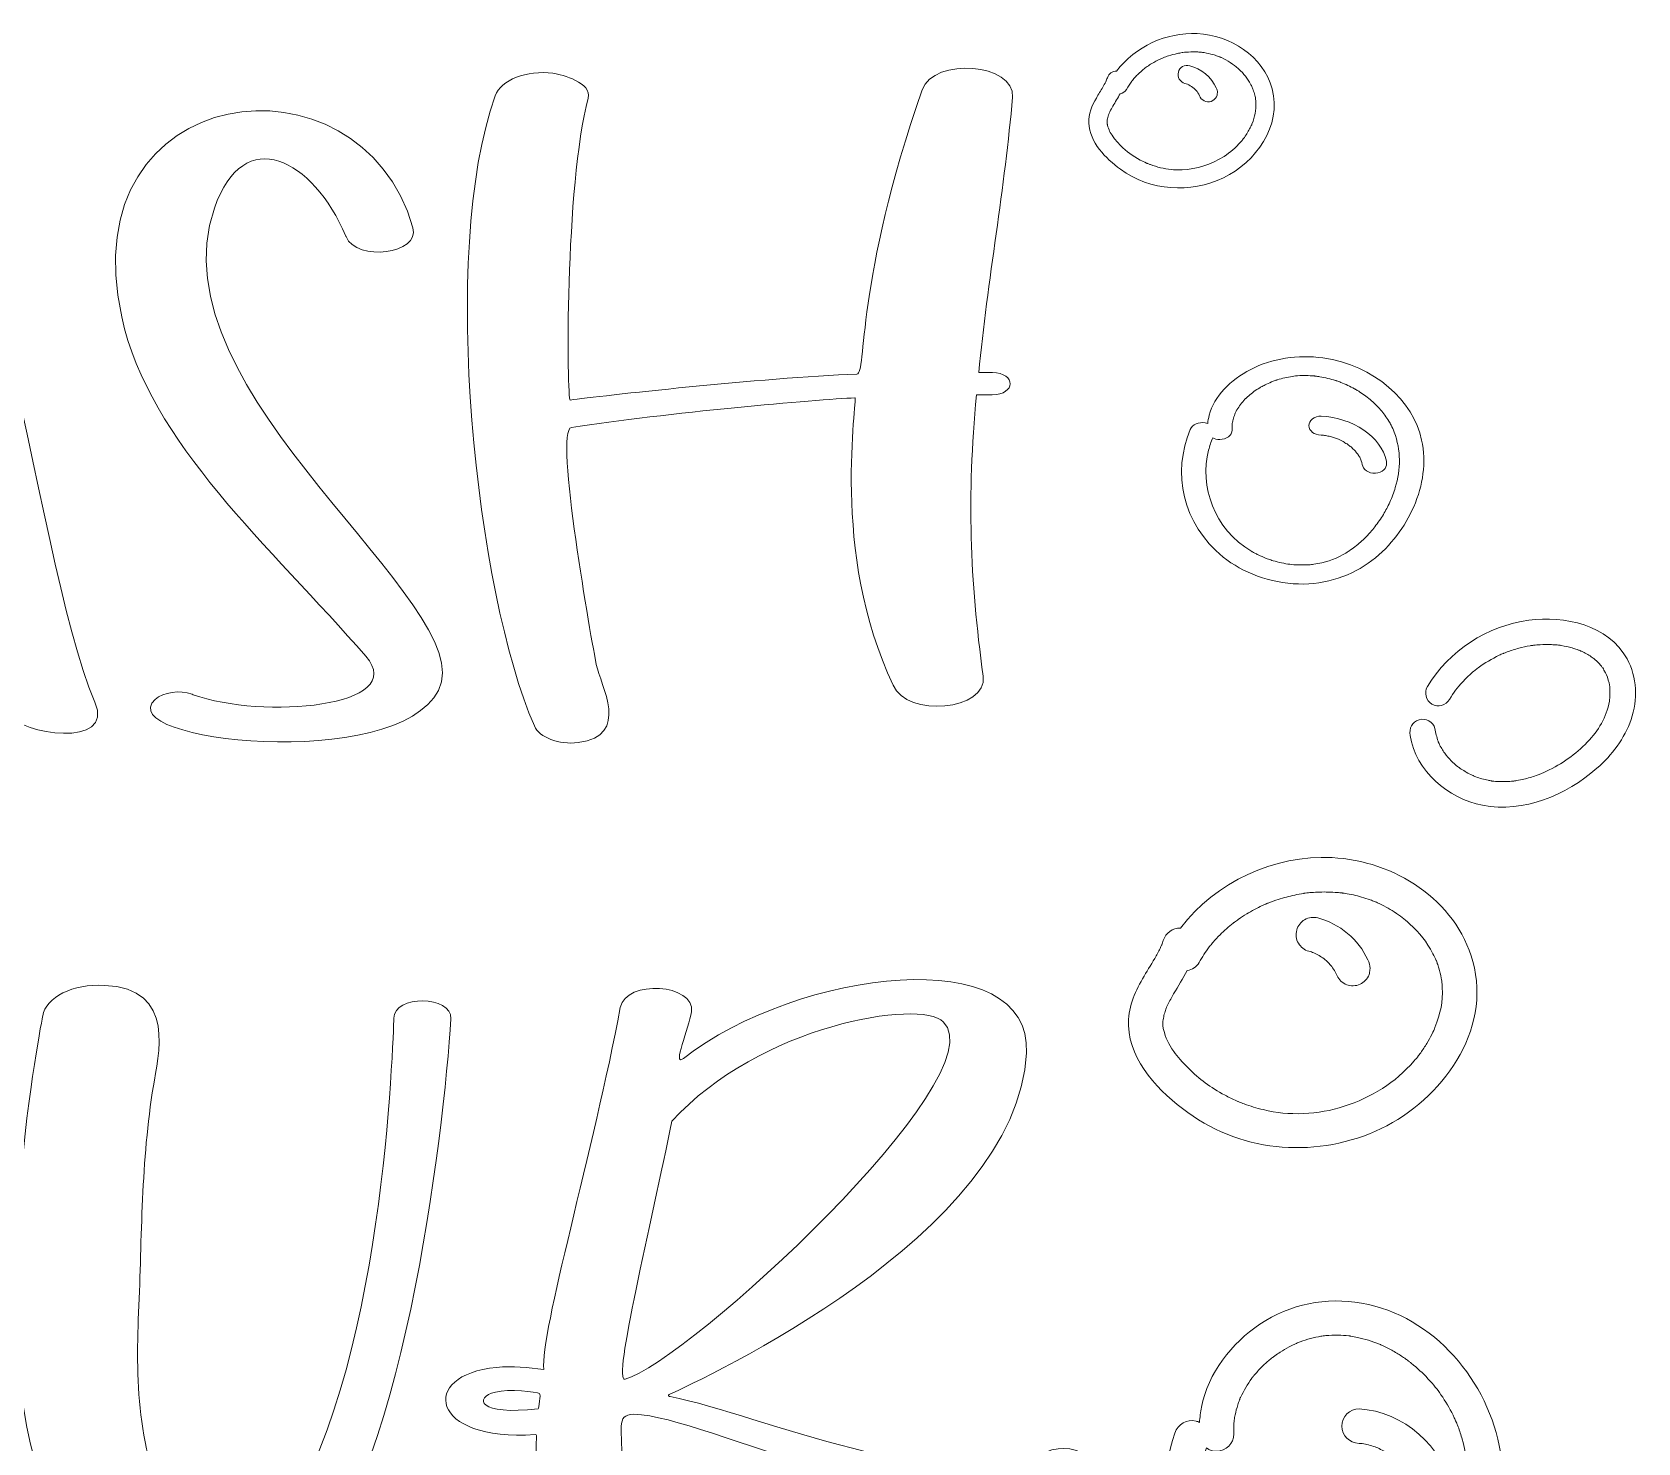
# Model space of a CAD drawing. Header units: inches. Extents: x 0.1 to 11.8, y -10.6 to -1.4.
# Drawn here: x 6.5 to 11.76, y -6.02 to -1.4 of the extents above; entities that cross this region are included whole.
import ezdxf

# ---------------------------------------------------------------- set-up
doc = ezdxf.new("R2010")
doc.units = ezdxf.units.IN
doc.header["$MEASUREMENT"] = 0
doc.layers.add('Layer 1', color=7, linetype='Continuous')

# ---------------------------------------------------------------- blocks, each defined once
blk = doc.blocks.new('block 2')
at = {"layer": 'Layer 1', "lineweight": 0}
for points, knots in [([(4.9849, -1.4658), (4.9849, -1.4658), (4.397, -3.3702), (4.3805, -3.3819), (4.3554, -3.3995), (4.1175, -2.0941), (4.0403, -1.8815), (4.0233, -1.8347), (3.739, -1.8705), (3.7521, -1.9243), (3.7405, -1.9365), (3.3248, -3.2814), (3.3174, -3.2817), (3.2815, -3.283), (3.1258, -1.7203), (3.0618, -1.4602), (3.0468, -1.399), (2.7623, -1.4174), (2.77, -1.4756), (2.8185, -1.8419), (3.0773, -3.4863), (3.125, -3.6701), (3.1444, -3.7447), (3.3692, -3.7265), (3.3606, -3.6496), (3.3606, -3.6496), (3.3581, -3.6278), (3.3535, -3.5882), (3.359, -3.5758), (3.788, -2.1813), (3.8071, -2.1614), (3.8147, -2.1536), (4.1514, -3.5499), (4.1967, -3.669), (4.2093, -3.702), (4.2847, -3.7054), (4.3465, -3.6912), (4.4692, -3.7098), (4.3712, -3.7603), (5.1145, -1.481), (5.131, -1.4288), (5.0013, -1.414), (4.9849, -1.4658)], [0, 0, 0, 0, 1, 1, 1, 2, 2, 2, 3, 3, 3, 4, 4, 4, 5, 5, 5, 6, 6, 6, 7, 7, 7, 8, 8, 8, 9, 9, 9, 10, 10, 10, 11, 11, 11, 12, 12, 12, 13, 13, 13, 14, 14, 14, 14]), ([(7.0988, -1.9744), (7.1944, -1.6963), (7.4217, -1.8127), (7.5286, -2.0659), (7.5286, -2.0659), (7.5294, -2.0679), (7.5294, -2.0679), (7.565, -2.1513), (7.7726, -2.1245), (7.7484, -2.0393), (7.5775, -1.4373), (6.6233, -1.5511), (6.7952, -2.3309), (6.8866, -2.7453), (7.2809, -3.0808), (7.5943, -3.4414), (7.7391, -3.6082), (7.2526, -3.6485), (7.0296, -3.5674), (7.0296, -3.5674), (7.0255, -3.5659), (7.0255, -3.5659), (6.9847, -3.5511), (6.9315, -3.5583), (6.905, -3.5826), (6.7553, -3.7198), (7.6946, -3.8228), (7.8318, -3.553), (7.9752, -3.271), (6.8877, -2.5805), (7.0988, -1.9744)], [0, 0, 0, 0, 1, 1, 1, 2, 2, 2, 3, 3, 3, 4, 4, 4, 5, 5, 5, 6, 6, 6, 7, 7, 7, 8, 8, 8, 9, 9, 9, 10, 10, 10, 10]), ([(5.9049, -1.4824), (5.7517, -1.4764), (5.4959, -2.1138), (5.3154, -2.7061), (5.2423, -2.7081), (5.1691, -2.7102), (5.0957, -2.7119), (4.9925, -2.7142), (4.9957, -2.8082), (5.099, -2.8079), (5.161, -2.8077), (5.2232, -2.807), (5.2854, -2.8065), (5.171, -3.1971), (5.0948, -3.5503), (5.1097, -3.6605), (5.1214, -3.7455), (5.3407, -3.7467), (5.3304, -3.6605), (5.3159, -3.5405), (5.4674, -2.9197), (5.5117, -2.8036), (5.5137, -2.7985), (6.045, -2.7951), (6.1939, -2.7846), (6.1976, -2.7844), (6.3495, -3.4314), (6.433, -3.6341), (6.4579, -3.6944), (6.7746, -3.7467), (6.7074, -3.5914), (6.4965, -3.1041), (6.3771, -1.5013), (5.9049, -1.4824)], [0, 0, 0, 0, 1, 1, 1, 2, 2, 2, 3, 3, 3, 4, 4, 4, 5, 5, 5, 6, 6, 6, 7, 7, 7, 8, 8, 8, 9, 9, 9, 10, 10, 10, 11, 11, 11, 11]), ([(9.4153, -1.5878), (9.1959, -2.2113), (9.2343, -2.5167), (9.2015, -2.5179), (8.8909, -2.5299), (8.3598, -2.5896), (8.2633, -2.6028), (8.2513, -2.6045), (8.2461, -1.9004), (8.3219, -1.6145), (8.3351, -1.5644), (8.2381, -1.5375), (8.2067, -1.5334), (8.1209, -1.522), (8.0361, -1.555), (8.0175, -1.6071), (7.8332, -2.1214), (7.9558, -3.2348), (8.1459, -3.6693), (8.1627, -3.7071), (8.2253, -3.7315), (8.2897, -3.7239), (8.4626, -3.7034), (8.3621, -3.5354), (8.3486, -3.4687), (8.3353, -3.4019), (8.2097, -2.7013), (8.2669, -2.6925), (8.5719, -2.6457), (9.0751, -2.5997), (9.1951, -2.5957), (9.2057, -2.5954), (9.112, -3.1051), (9.3206, -3.5359), (9.3633, -3.6441), (9.6303, -3.6184), (9.6149, -3.5069), (9.5709, -3.1862), (9.5615, -2.9219), (9.5931, -2.5855), (9.5938, -2.5855), (9.5864, -2.5855), (9.6442, -2.5853), (9.7223, -2.5853), (9.7233, -2.5138), (9.6452, -2.5131), (9.6302, -2.5129), (9.6152, -2.5128), (9.6002, -2.5127), (9.6289, -2.2186), (9.6868, -1.8977), (9.7109, -1.6114), (9.7204, -1.5007), (9.4535, -1.479), (9.4153, -1.5878)], [0, 0, 0, 0, 1, 1, 1, 2, 2, 2, 3, 3, 3, 4, 4, 4, 5, 5, 5, 6, 6, 6, 7, 7, 7, 8, 8, 8, 9, 9, 9, 10, 10, 10, 11, 11, 11, 12, 12, 12, 13, 13, 13, 14, 14, 14, 15, 15, 15, 16, 16, 16, 17, 17, 17, 18, 18, 18, 18]), ([(5.5425, -2.6984), (5.6182, -2.4196), (5.8507, -1.748), (5.8779, -1.7412), (5.9575, -1.7398), (6.1459, -2.5796), (6.1671, -2.669), (6.1697, -2.6797), (5.5412, -2.7036), (5.5425, -2.6984)], [0, 0, 0, 0, 1, 1, 1, 2, 2, 2, 3, 3, 3, 3])]:
    blk.add_open_spline(points, degree=3, knots=knots, dxfattribs=at)
blk = doc.blocks.new('block 3')
at = {"layer": 'Layer 1', "lineweight": 0}
for points, knots in [([(5.4079, -4.3907), (5.3877, -4.3921), (5.3705, -4.3959), (5.3557, -4.4012), (5.1592, -4.4353), (5.0486, -4.5177), (4.959, -4.6568), (4.8412, -4.8397), (4.797, -5.0374), (4.7656, -5.2318), (4.4718, -7.0473), (6.3289, -7.1436), (6.174, -5.2495), (6.1529, -4.9916), (6.0558, -4.3477), (5.4079, -4.3907)], [0, 0, 0, 0, 1, 1, 1, 2, 2, 2, 3, 3, 3, 4, 4, 4, 5, 5, 5, 5]), ([(4.1313, -4.4668), (3.9966, -4.6854), (3.554, -5.3891), (3.2116, -5.5011), (3.1819, -5.5109), (3.1553, -5.5132), (3.1496, -5.5095), (3.1496, -5.5095), (3.1421, -5.509), (3.1421, -5.509), (3.0229, -5.4057), (3.1953, -4.8546), (3.2374, -4.6239), (3.2374, -4.6239), (3.2377, -4.6229), (3.2377, -4.6229), (3.2553, -4.5237), (3.0254, -4.4892), (2.965, -4.5818), (2.7637, -4.8898), (2.6745, -5.5902), (3.1189, -5.6255), (3.5294, -5.6582), (4.1266, -4.7146), (4.1604, -4.7046), (4.1986, -4.6933), (4.2869, -6.535), (3.461, -6.5557), (3.058, -6.5658), (3.0675, -6.1883), (3.3038, -6.0372), (3.3038, -6.0372), (3.3045, -6.0367), (3.3045, -6.0367), (3.3616, -6.0001), (3.2727, -5.9471), (3.2133, -5.9822), (2.868, -6.1863), (2.9002, -6.6778), (3.4714, -6.6604), (4.4865, -6.651), (4.6237, -5.0152), (4.4162, -4.4776), (4.3826, -4.3906), (4.1828, -4.383), (4.1313, -4.4668)], [0, 0, 0, 0, 1, 1, 1, 2, 2, 2, 3, 3, 3, 4, 4, 4, 5, 5, 5, 6, 6, 6, 7, 7, 7, 8, 8, 8, 9, 9, 9, 10, 10, 10, 11, 11, 11, 12, 12, 12, 13, 13, 13, 14, 14, 14, 15, 15, 15, 15]), ([(9.8195, -6.046), (9.4651, -6.1949), (8.8962, -5.9242), (8.5899, -5.8647), (8.5877, -5.8643), (8.581, -5.8602), (8.5872, -5.8574), (8.685, -5.8125), (9.7263, -5.3382), (9.7566, -4.7396), (9.7751, -4.3733), (9.0091, -4.4647), (8.6341, -4.7578), (8.5953, -4.7882), (8.6523, -4.6565), (8.6602, -4.6057), (8.6742, -4.5129), (8.4446, -4.4985), (8.4272, -4.5912), (8.3414, -5.0492), (8.1632, -5.6608), (8.177, -5.7753), (8.1254, -5.7703), (8.0743, -5.764), (8.0216, -5.7689), (7.7666, -5.7925), (7.8027, -6.015), (8.1489, -5.9886), (8.1504, -5.9885), (8.1531, -5.9908), (8.153, -5.9921), (8.1447, -6.1754), (8.1526, -6.3527), (8.2101, -6.5574), (8.2445, -6.6798), (8.5377, -6.6444), (8.5045, -6.5282), (8.4598, -6.3721), (8.4352, -6.2144), (8.4325, -6.0558), (8.4306, -5.9437), (8.4138, -5.915), (8.497, -5.9241), (8.7642, -5.9533), (9.4786, -6.3382), (9.9337, -6.1451), (10.0418, -6.0992), (9.9273, -6.0003), (9.8195, -6.046)], [0, 0, 0, 0, 1, 1, 1, 2, 2, 2, 3, 3, 3, 4, 4, 4, 5, 5, 5, 6, 6, 6, 7, 7, 7, 8, 8, 8, 9, 9, 9, 10, 10, 10, 11, 11, 11, 12, 12, 12, 13, 13, 13, 14, 14, 14, 15, 15, 15, 16, 16, 16, 16]), ([(7.6863, -4.6261), (7.6822, -4.6752), (7.6596, -5.8122), (7.2979, -6.3092), (7.2721, -6.3427), (7.2271, -6.4178), (7.1546, -6.4222), (7.0732, -6.4271), (7.0061, -6.341), (6.9786, -6.2947), (6.8451, -6.0697), (6.8404, -5.8259), (6.8505, -5.5896), (6.8612, -5.3427), (6.8584, -5.0932), (6.899, -4.8474), (6.9142, -4.7555), (6.9777, -4.5257), (6.7377, -4.5186), (6.6365, -4.5126), (6.5466, -4.5574), (6.5367, -4.6187), (6.5371, -4.6157), (6.3426, -5.5917), (6.5275, -6.1248), (6.5747, -6.2607), (6.6486, -6.4228), (6.8328, -6.5154), (6.9952, -6.5969), (7.2143, -6.6017), (7.3638, -6.4769), (7.7139, -6.185), (7.85, -4.9887), (7.8727, -4.6279), (7.8771, -4.5514), (7.6854, -4.5496), (7.6863, -4.6261)], [0, 0, 0, 0, 1, 1, 1, 2, 2, 2, 3, 3, 3, 4, 4, 4, 5, 5, 5, 6, 6, 6, 7, 7, 7, 8, 8, 8, 9, 9, 9, 10, 10, 10, 11, 11, 11, 12, 12, 12, 12]), ([(5.7741, -6.2001), (5.7321, -6.2796), (5.6561, -6.4448), (5.5086, -6.4803), (5.3717, -6.5134), (5.2892, -6.4099), (5.2522, -6.3468), (5.168, -6.2034), (5.1509, -6.0507), (5.1464, -5.9003), (5.1373, -5.6013), (5.1005, -5.2539), (5.2811, -4.7996), (5.3627, -4.5944), (5.4163, -4.5324), (5.444, -4.5325), (5.8215, -4.5335), (5.9116, -4.9834), (5.9363, -5.1667), (5.9822, -5.5081), (5.9466, -5.8723), (5.7741, -6.2001)], [0, 0, 0, 0, 1, 1, 1, 2, 2, 2, 3, 3, 3, 4, 4, 4, 5, 5, 5, 6, 6, 6, 7, 7, 7, 7]), ([(8.4426, -5.8076), (8.3996, -5.8192), (8.5308, -5.2923), (8.5956, -4.9634), (8.8836, -4.6476), (9.4077, -4.562), (9.4844, -4.6379), (9.6655, -4.8169), (8.6429, -5.7538), (8.4426, -5.8076)], [0, 0, 0, 0, 1, 1, 1, 2, 2, 2, 3, 3, 3, 3]), ([(8.1583, -5.9041), (7.9622, -5.9285), (7.946, -5.8669), (8.0184, -5.8496), (8.0632, -5.8389), (8.152, -5.8489), (8.1632, -5.8543), (8.1674, -5.8563), (8.1603, -5.9039), (8.1583, -5.9041)], [0, 0, 0, 0, 1, 1, 1, 2, 2, 2, 3, 3, 3, 3])]:
    blk.add_open_spline(points, degree=3, knots=knots, dxfattribs=at)
blk = doc.blocks.new('block 5')
at = {"layer": 'Layer 1', "lineweight": 0}
for points, knots in [([(10.4011, -1.8752), (10.5065, -1.8246), (10.5938, -1.7051), (10.5606, -1.5842), (10.5311, -1.4766), (10.423, -1.4085), (10.3156, -1.4034), (10.2142, -1.3985), (10.1127, -1.4455), (10.0514, -1.5261), (10.0377, -1.5258), (10.0259, -1.5342), (10.0214, -1.5479), (10.0205, -1.5503), (10.0197, -1.5528), (10.0188, -1.5552), (10.0186, -1.5553), (10.0163, -1.5606), (10.0158, -1.5615), (10.0129, -1.5674), (10.0098, -1.5732), (10.0065, -1.5789), (9.9996, -1.5908), (9.9921, -1.6023), (9.9853, -1.6142), (9.9712, -1.639), (9.9595, -1.6668), (9.9607, -1.6959), (9.9634, -1.7596), (10.0154, -1.8121), (10.064, -1.8474), (10.1621, -1.9186), (10.2927, -1.9273), (10.4011, -1.8752)], [0, 0, 0, 0, 1, 1, 1, 2, 2, 2, 3, 3, 3, 4, 4, 4, 5, 5, 5, 6, 6, 6, 7, 7, 7, 8, 8, 8, 9, 9, 9, 10, 10, 10, 11, 11, 11, 11]), ([(10.1621, -1.8323), (10.1591, -1.8312), (10.1562, -1.83), (10.1533, -1.8289), (10.1523, -1.8285), (10.1515, -1.8282), (10.151, -1.828), (10.1505, -1.8278), (10.1498, -1.8274), (10.1489, -1.827), (10.1422, -1.8239), (10.1355, -1.8207), (10.1291, -1.8172), (10.1028, -1.8031), (10.0849, -1.7899), (10.0646, -1.7695), (10.0553, -1.7602), (10.0461, -1.7498), (10.04, -1.7411), (10.0303, -1.7273), (10.0257, -1.7178), (10.0217, -1.7028), (10.0214, -1.7015), (10.0211, -1.7007), (10.021, -1.7003), (10.021, -1.6998), (10.021, -1.699), (10.0209, -1.6976), (10.0208, -1.6945), (10.0207, -1.6915), (10.0209, -1.6883), (10.0209, -1.6879), (10.0215, -1.6837), (10.0216, -1.6828), (10.0223, -1.6797), (10.0229, -1.6766), (10.0238, -1.6736), (10.0247, -1.6708), (10.0257, -1.6681), (10.0267, -1.6653), (10.0269, -1.6648), (10.027, -1.6644), (10.0272, -1.664), (10.0279, -1.6624), (10.0287, -1.6607), (10.0295, -1.6591), (10.0326, -1.6528), (10.036, -1.6467), (10.0395, -1.6407), (10.0474, -1.6271), (10.0557, -1.6138), (10.0631, -1.6001), (10.0716, -1.5987), (10.0795, -1.5938), (10.0839, -1.586), (10.0892, -1.5766), (10.0951, -1.5677), (10.1014, -1.559), (10.1018, -1.5584), (10.102, -1.5582), (10.1022, -1.5579), (10.1025, -1.5575), (10.1028, -1.5572), (10.1033, -1.5566), (10.105, -1.5546), (10.1067, -1.5525), (10.1084, -1.5505), (10.1122, -1.5461), (10.1162, -1.5419), (10.1202, -1.5378), (10.1275, -1.5305), (10.1352, -1.5238), (10.1431, -1.5173), (10.1436, -1.5169), (10.1438, -1.5167), (10.1442, -1.5165), (10.1445, -1.5162), (10.1449, -1.516), (10.1455, -1.5155), (10.1477, -1.514), (10.1499, -1.5124), (10.1521, -1.5109), (10.1568, -1.5076), (10.1617, -1.5044), (10.1667, -1.5014), (10.1755, -1.4961), (10.1846, -1.4912), (10.1939, -1.4869), (10.1956, -1.4861), (10.1974, -1.4853), (10.1992, -1.4845), (10.1997, -1.4843), (10.2035, -1.4827), (10.204, -1.4825), (10.2098, -1.4802), (10.2158, -1.4781), (10.2217, -1.4762), (10.2311, -1.4732), (10.2407, -1.4706), (10.2503, -1.4686), (10.2556, -1.4674), (10.2609, -1.4666), (10.2661, -1.4656), (10.2668, -1.4655), (10.2672, -1.4654), (10.2676, -1.4653), (10.268, -1.4653), (10.2683, -1.4653), (10.2688, -1.4652), (10.2723, -1.4648), (10.2759, -1.4644), (10.2795, -1.4642), (10.2892, -1.4634), (10.2991, -1.4631), (10.3089, -1.4633), (10.3142, -1.4634), (10.3196, -1.4637), (10.3249, -1.4641), (10.3276, -1.4643), (10.3302, -1.4647), (10.3329, -1.4649), (10.3335, -1.465), (10.334, -1.465), (10.3344, -1.4651), (10.3356, -1.4653), (10.3369, -1.4655), (10.3381, -1.4657), (10.3478, -1.4672), (10.3573, -1.4694), (10.3667, -1.4721), (10.3719, -1.4735), (10.377, -1.4752), (10.382, -1.477), (10.3845, -1.4779), (10.387, -1.4789), (10.3895, -1.4798), (10.3901, -1.48), (10.3904, -1.4802), (10.3908, -1.4803), (10.3921, -1.4809), (10.3934, -1.4815), (10.3947, -1.4821), (10.4046, -1.4867), (10.4142, -1.492), (10.4234, -1.4978), (10.4359, -1.5058), (10.4396, -1.5086), (10.4505, -1.5186), (10.4693, -1.5359), (10.4794, -1.5484), (10.4911, -1.5707), (10.4931, -1.5745), (10.495, -1.5784), (10.4967, -1.5823), (10.4969, -1.583), (10.4986, -1.5875), (10.4987, -1.5876), (10.4997, -1.5904), (10.5006, -1.5932), (10.5014, -1.596), (10.5031, -1.6016), (10.5045, -1.6073), (10.5057, -1.613), (10.5057, -1.6133), (10.5063, -1.6171), (10.5065, -1.6184), (10.5069, -1.622), (10.5073, -1.6257), (10.5074, -1.6293), (10.5086, -1.655), (10.5046, -1.6738), (10.4946, -1.6994), (10.4936, -1.7022), (10.4918, -1.7059), (10.4891, -1.7113), (10.4864, -1.7166), (10.4835, -1.7218), (10.4804, -1.7269), (10.4771, -1.7325), (10.4735, -1.7379), (10.4697, -1.7432), (10.47, -1.7429), (10.4666, -1.7474), (10.466, -1.7483), (10.4635, -1.7514), (10.461, -1.7545), (10.4583, -1.7575), (10.4409, -1.7774), (10.4236, -1.7921), (10.4032, -1.8052), (10.3613, -1.8321), (10.3135, -1.8473), (10.266, -1.8491), (10.2386, -1.8501), (10.2201, -1.8482), (10.1953, -1.8423), (10.184, -1.8396), (10.1729, -1.8362), (10.1621, -1.8323)], [0, 0, 0, 0, 1, 1, 1, 2, 2, 2, 3, 3, 3, 4, 4, 4, 5, 5, 5, 6, 6, 6, 7, 7, 7, 8, 8, 8, 9, 9, 9, 10, 10, 10, 11, 11, 11, 12, 12, 12, 13, 13, 13, 14, 14, 14, 15, 15, 15, 16, 16, 16, 17, 17, 17, 18, 18, 18, 19, 19, 19, 20, 20, 20, 21, 21, 21, 22, 22, 22, 23, 23, 23, 24, 24, 24, 25, 25, 25, 26, 26, 26, 27, 27, 27, 28, 28, 28, 29, 29, 29, 30, 30, 30, 31, 31, 31, 32, 32, 32, 33, 33, 33, 34, 34, 34, 35, 35, 35, 36, 36, 36, 37, 37, 37, 38, 38, 38, 39, 39, 39, 40, 40, 40, 41, 41, 41, 42, 42, 42, 43, 43, 43, 44, 44, 44, 45, 45, 45, 46, 46, 46, 47, 47, 47, 48, 48, 48, 49, 49, 49, 50, 50, 50, 51, 51, 51, 52, 52, 52, 53, 53, 53, 54, 54, 54, 55, 55, 55, 56, 56, 56, 57, 57, 57, 58, 58, 58, 59, 59, 59, 60, 60, 60, 61, 61, 61, 62, 62, 62, 63, 63, 63, 64, 64, 64, 65, 65, 65, 66, 66, 66, 66]), ([(10.2748, -1.5664), (10.2778, -1.5672), (10.2808, -1.5682), (10.2837, -1.5692), (10.29, -1.5721), (10.2959, -1.5756), (10.3015, -1.5796), (10.3064, -1.5837), (10.3108, -1.5882), (10.3149, -1.593), (10.3191, -1.5989), (10.3228, -1.6051), (10.3256, -1.6118), (10.3284, -1.6182), (10.3372, -1.6238), (10.3436, -1.6256), (10.3508, -1.6276), (10.3604, -1.6267), (10.3668, -1.6226), (10.3732, -1.6184), (10.3789, -1.6123), (10.3806, -1.6046), (10.381, -1.6019), (10.3813, -1.5993), (10.3817, -1.5966), (10.3817, -1.5912), (10.3803, -1.5861), (10.3776, -1.5814), (10.3622, -1.5458), (10.328, -1.5183), (10.2908, -1.5084), (10.2832, -1.5064), (10.2744, -1.5075), (10.2676, -1.5115), (10.2614, -1.5151), (10.2554, -1.5223), (10.2538, -1.5294), (10.2521, -1.5371), (10.2524, -1.5458), (10.2568, -1.5526), (10.2611, -1.5591), (10.2671, -1.5644), (10.2748, -1.5664)], [0, 0, 0, 0, 1, 1, 1, 2, 2, 2, 3, 3, 3, 4, 4, 4, 5, 5, 5, 6, 6, 6, 7, 7, 7, 8, 8, 8, 9, 9, 9, 10, 10, 10, 11, 11, 11, 12, 12, 12, 13, 13, 13, 14, 14, 14, 14]), ([(10.3545, -2.6526), (10.3522, -2.6616), (10.3507, -2.6708), (10.3498, -2.68), (10.3473, -2.679), (10.3447, -2.6781), (10.3419, -2.6777), (10.3198, -2.6737), (10.2996, -2.6828), (10.2925, -2.6994), (10.233, -2.8391), (10.2665, -3.0084), (10.4004, -3.1165), (10.4649, -3.1686), (10.5535, -3.2018), (10.647, -3.2048), (10.738, -3.2077), (10.8227, -3.1769), (10.887, -3.1282), (10.9507, -3.0799), (10.9951, -3.0169), (11.024, -2.952), (11.0551, -2.8821), (11.0652, -2.8069), (11.0499, -2.7338), (11.0233, -2.6065), (10.8952, -2.4876), (10.727, -2.4648), (10.6445, -2.4536), (10.5604, -2.4662), (10.4905, -2.5027), (10.4241, -2.5373), (10.37, -2.5906), (10.3545, -2.6526)], [0, 0, 0, 0, 1, 1, 1, 2, 2, 2, 3, 3, 3, 4, 4, 4, 5, 5, 5, 6, 6, 6, 7, 7, 7, 8, 8, 8, 9, 9, 9, 10, 10, 10, 11, 11, 11, 11]), ([(10.5199, -2.5626), (10.5211, -2.562), (10.524, -2.5603), (10.5249, -2.5598), (10.529, -2.5575), (10.5332, -2.5553), (10.5374, -2.5533), (10.5443, -2.5498), (10.5513, -2.5467), (10.5586, -2.5437), (10.5625, -2.5421), (10.5664, -2.5406), (10.5704, -2.5391), (10.5721, -2.5385), (10.5738, -2.5379), (10.5755, -2.5373), (10.5761, -2.5371), (10.5765, -2.5369), (10.5768, -2.5368), (10.5772, -2.5367), (10.5775, -2.5366), (10.578, -2.5364), (10.5939, -2.5317), (10.61, -2.5278), (10.6266, -2.5253), (10.6301, -2.5247), (10.6337, -2.5243), (10.6372, -2.5239), (10.6383, -2.5238), (10.6423, -2.5234), (10.6438, -2.5233), (10.6532, -2.5227), (10.6627, -2.5224), (10.6721, -2.5226), (10.6805, -2.5227), (10.6889, -2.5232), (10.6972, -2.5239), (10.6984, -2.524), (10.6991, -2.524), (10.6995, -2.524), (10.6999, -2.5241), (10.7006, -2.5242), (10.7018, -2.5244), (10.7069, -2.525), (10.7119, -2.5257), (10.7169, -2.5266), (10.7345, -2.5295), (10.7516, -2.5337), (10.7683, -2.5388), (10.7696, -2.5392), (10.7702, -2.5393), (10.7705, -2.5394), (10.7709, -2.5396), (10.7715, -2.5398), (10.7728, -2.5403), (10.7769, -2.5418), (10.781, -2.5433), (10.785, -2.5448), (10.793, -2.548), (10.8009, -2.5514), (10.8086, -2.555), (10.8158, -2.5584), (10.8229, -2.5619), (10.8297, -2.5657), (10.831, -2.5664), (10.8365, -2.5695), (10.838, -2.5703), (10.8388, -2.5708), (10.8402, -2.5716), (10.8403, -2.5717), (10.8428, -2.5733), (10.8453, -2.5748), (10.8478, -2.5765), (10.8613, -2.5853), (10.8739, -2.5948), (10.8857, -2.6049), (10.9, -2.6172), (10.904, -2.6212), (10.9155, -2.6346), (10.9256, -2.6464), (10.9347, -2.6588), (10.9425, -2.6716), (10.9439, -2.6739), (10.9453, -2.6763), (10.9467, -2.6787), (10.9464, -2.6782), (10.9495, -2.6839), (10.95, -2.685), (10.9537, -2.6924), (10.9569, -2.7), (10.9599, -2.7076), (10.9827, -2.7669), (10.9817, -2.8298), (10.9637, -2.8894), (10.9588, -2.9055), (10.9528, -2.9215), (10.9458, -2.9371), (10.9387, -2.9528), (10.9332, -2.9633), (10.9247, -2.9773), (10.9162, -2.9911), (10.907, -3.0046), (10.8968, -3.0178), (10.8922, -3.0237), (10.8875, -3.0295), (10.8825, -3.0353), (10.8798, -3.0384), (10.8771, -3.0414), (10.8743, -3.0445), (10.8731, -3.0458), (10.8719, -3.0471), (10.8706, -3.0484), (10.8703, -3.0487), (10.8683, -3.0508), (10.8675, -3.0517), (10.8565, -3.0627), (10.8444, -3.0732), (10.8316, -3.083), (10.8254, -3.0878), (10.8189, -3.0925), (10.8122, -3.0969), (10.8102, -3.0983), (10.8081, -3.0996), (10.806, -3.1009), (10.806, -3.1009), (10.8045, -3.1019), (10.8035, -3.1025), (10.8026, -3.103), (10.8014, -3.1037), (10.8015, -3.1037), (10.7987, -3.1053), (10.796, -3.1068), (10.7933, -3.1083), (10.7604, -3.126), (10.7354, -3.1347), (10.6968, -3.1403), (10.6958, -3.1405), (10.69, -3.1412), (10.689, -3.1413), (10.6845, -3.1417), (10.6798, -3.142), (10.6752, -3.1423), (10.6651, -3.1427), (10.655, -3.1428), (10.6448, -3.1424), (10.6251, -3.1417), (10.6128, -3.1401), (10.5911, -3.1355), (10.5819, -3.1335), (10.5729, -3.1313), (10.564, -3.1287), (10.5614, -3.1279), (10.5588, -3.1272), (10.5562, -3.1263), (10.5559, -3.1263), (10.5557, -3.1262), (10.5553, -3.1261), (10.5506, -3.1245), (10.546, -3.1228), (10.5415, -3.121), (10.5323, -3.1174), (10.5234, -3.1135), (10.5147, -3.1093), (10.511, -3.1075), (10.5074, -3.1056), (10.5038, -3.1037), (10.5013, -3.1025), (10.499, -3.1011), (10.4966, -3.0998), (10.4961, -3.0995), (10.4947, -3.0987), (10.4939, -3.0983), (10.3686, -3.0235), (10.323, -2.8847), (10.3527, -2.7668), (10.3562, -2.7531), (10.3608, -2.7395), (10.3661, -2.7261), (10.3726, -2.73), (10.3806, -2.7324), (10.3894, -2.7321), (10.4105, -2.7313), (10.4304, -2.7183), (10.4296, -2.7009), (10.4293, -2.6946), (10.4293, -2.6884), (10.4298, -2.6821), (10.4299, -2.6809), (10.4305, -2.6767), (10.4305, -2.6758), (10.4311, -2.6726), (10.4318, -2.6695), (10.4327, -2.6664), (10.4343, -2.6603), (10.4364, -2.6544), (10.4388, -2.6485), (10.4401, -2.6454), (10.4416, -2.6423), (10.443, -2.6391), (10.4431, -2.639), (10.4435, -2.6383), (10.4438, -2.6376), (10.4444, -2.6366), (10.4452, -2.6351), (10.4454, -2.6348), (10.4526, -2.6227), (10.4614, -2.6111), (10.4716, -2.6003), (10.4723, -2.5995), (10.473, -2.5988), (10.4737, -2.598), (10.4739, -2.5979), (10.4741, -2.5977), (10.4743, -2.5975), (10.4771, -2.5949), (10.4799, -2.5923), (10.4828, -2.5898), (10.4886, -2.5847), (10.4947, -2.5798), (10.501, -2.5752), (10.5071, -2.5708), (10.5134, -2.5666), (10.5199, -2.5626)], [0, 0, 0, 0, 1, 1, 1, 2, 2, 2, 3, 3, 3, 4, 4, 4, 5, 5, 5, 6, 6, 6, 7, 7, 7, 8, 8, 8, 9, 9, 9, 10, 10, 10, 11, 11, 11, 12, 12, 12, 13, 13, 13, 14, 14, 14, 15, 15, 15, 16, 16, 16, 17, 17, 17, 18, 18, 18, 19, 19, 19, 20, 20, 20, 21, 21, 21, 22, 22, 22, 23, 23, 23, 24, 24, 24, 25, 25, 25, 26, 26, 26, 27, 27, 27, 28, 28, 28, 29, 29, 29, 30, 30, 30, 31, 31, 31, 32, 32, 32, 33, 33, 33, 34, 34, 34, 35, 35, 35, 36, 36, 36, 37, 37, 37, 38, 38, 38, 39, 39, 39, 40, 40, 40, 41, 41, 41, 42, 42, 42, 43, 43, 43, 44, 44, 44, 45, 45, 45, 46, 46, 46, 47, 47, 47, 48, 48, 48, 49, 49, 49, 50, 50, 50, 51, 51, 51, 52, 52, 52, 53, 53, 53, 54, 54, 54, 55, 55, 55, 56, 56, 56, 57, 57, 57, 58, 58, 58, 59, 59, 59, 60, 60, 60, 61, 61, 61, 62, 62, 62, 63, 63, 63, 64, 64, 64, 65, 65, 65, 66, 66, 66, 67, 67, 67, 68, 68, 68, 69, 69, 69, 70, 70, 70, 71, 71, 71, 72, 72, 72, 73, 73, 73, 74, 74, 74, 74]), ([(10.7209, -2.7178), (10.7233, -2.7179), (10.7258, -2.7181), (10.7283, -2.7182), (10.7283, -2.7182), (10.7283, -2.7182), (10.7284, -2.7182), (10.7284, -2.7182), (10.7285, -2.7182), (10.7286, -2.7182), (10.7334, -2.7189), (10.7382, -2.7197), (10.743, -2.7206), (10.7481, -2.7216), (10.7532, -2.7228), (10.7582, -2.7242), (10.7603, -2.7248), (10.7623, -2.7254), (10.7644, -2.726), (10.7645, -2.726), (10.7645, -2.726), (10.7646, -2.7261), (10.7734, -2.7295), (10.7821, -2.733), (10.7904, -2.7372), (10.7924, -2.7382), (10.7945, -2.7393), (10.7965, -2.7404), (10.7965, -2.7405), (10.7966, -2.7405), (10.7966, -2.7405), (10.7988, -2.7432), (10.8056, -2.7462), (10.8084, -2.7483), (10.812, -2.7509), (10.8155, -2.7536), (10.8189, -2.7564), (10.8216, -2.7586), (10.8255, -2.7638), (10.8289, -2.7655), (10.8289, -2.7655), (10.8289, -2.7656), (10.829, -2.7656), (10.8304, -2.7672), (10.8318, -2.7688), (10.8331, -2.7704), (10.8358, -2.7735), (10.8384, -2.7768), (10.8407, -2.7802), (10.8431, -2.7834), (10.8451, -2.7867), (10.8472, -2.7901), (10.848, -2.7918), (10.8489, -2.7936), (10.8496, -2.7953), (10.8531, -2.8032), (10.8555, -2.8112), (10.8571, -2.8194), (10.8585, -2.8266), (10.8679, -2.8345), (10.8756, -2.838), (10.8842, -2.8419), (10.8969, -2.8436), (10.9065, -2.8412), (10.9293, -2.8355), (10.9379, -2.8202), (10.9346, -2.8029), (10.919, -2.7225), (10.8234, -2.6605), (10.7209, -2.6555), (10.6999, -2.6544), (10.6798, -2.6705), (10.6807, -2.6866), (10.6817, -2.7044), (10.6984, -2.7167), (10.7209, -2.7178)], [0, 0, 0, 0, 1, 1, 1, 2, 2, 2, 3, 3, 3, 4, 4, 4, 5, 5, 5, 6, 6, 6, 7, 7, 7, 8, 8, 8, 9, 9, 9, 10, 10, 10, 11, 11, 11, 12, 12, 12, 13, 13, 13, 14, 14, 14, 15, 15, 15, 16, 16, 16, 17, 17, 17, 18, 18, 18, 19, 19, 19, 20, 20, 20, 21, 21, 21, 22, 22, 22, 23, 23, 23, 24, 24, 24, 25, 25, 25, 25]), ([(11.7224, -3.45), (11.6615, -3.3379), (11.5173, -3.308), (11.4007, -3.3237), (11.2647, -3.342), (11.1395, -3.4231), (11.0687, -3.5408), (11.057, -3.5601), (11.0644, -3.5867), (11.0837, -3.598), (11.1035, -3.6096), (11.1293, -3.6025), (11.141, -3.583), (11.1561, -3.5579), (11.1654, -3.5453), (11.1846, -3.5248), (11.1926, -3.5162), (11.2011, -3.5079), (11.2099, -3.4999), (11.2145, -3.4957), (11.2193, -3.4916), (11.2241, -3.4876), (11.2257, -3.4863), (11.2274, -3.485), (11.229, -3.4837), (11.2295, -3.4834), (11.2347, -3.4794), (11.2355, -3.4788), (11.2569, -3.4632), (11.2798, -3.4496), (11.3037, -3.4382), (11.3083, -3.436), (11.3129, -3.4339), (11.3175, -3.4319), (11.3186, -3.4315), (11.3202, -3.4309), (11.3206, -3.4307), (11.3238, -3.4295), (11.3271, -3.4282), (11.3303, -3.427), (11.3428, -3.4224), (11.3554, -3.4184), (11.3682, -3.415), (11.3803, -3.4118), (11.3926, -3.4092), (11.405, -3.4071), (11.4069, -3.4068), (11.4087, -3.4065), (11.4106, -3.4062), (11.4117, -3.406), (11.4155, -3.4055), (11.4166, -3.4054), (11.4235, -3.4046), (11.4304, -3.404), (11.4374, -3.4036), (11.4499, -3.4029), (11.4625, -3.4028), (11.475, -3.4033), (11.4812, -3.4035), (11.4874, -3.4039), (11.4936, -3.4045), (11.4963, -3.4047), (11.499, -3.405), (11.5017, -3.4053), (11.5027, -3.4054), (11.5032, -3.4055), (11.5038, -3.4055), (11.5045, -3.4057), (11.5054, -3.4058), (11.5069, -3.4061), (11.5191, -3.4083), (11.5312, -3.4108), (11.5431, -3.4143), (11.5484, -3.4158), (11.5536, -3.4175), (11.5588, -3.4193), (11.562, -3.4204), (11.5652, -3.4216), (11.5684, -3.4229), (11.5689, -3.4231), (11.5693, -3.4232), (11.5696, -3.4233), (11.5709, -3.4239), (11.5722, -3.4245), (11.5734, -3.4251), (11.5844, -3.4302), (11.5951, -3.4361), (11.6052, -3.4429), (11.6074, -3.4443), (11.6096, -3.4459), (11.6117, -3.4474), (11.6124, -3.4479), (11.6127, -3.4481), (11.6129, -3.4483), (11.6134, -3.4486), (11.6137, -3.4489), (11.6143, -3.4495), (11.6193, -3.4539), (11.6243, -3.4583), (11.6289, -3.4631), (11.6308, -3.465), (11.6326, -3.4669), (11.6343, -3.4689), (11.634, -3.4685), (11.637, -3.4722), (11.6386, -3.474), (11.6399, -3.476), (11.6428, -3.4799), (11.6425, -3.4795), (11.644, -3.4817), (11.6454, -3.484), (11.6468, -3.4864), (11.655, -3.5001), (11.6565, -3.5039), (11.6608, -3.5195), (11.665, -3.5347), (11.6653, -3.5364), (11.666, -3.5503), (11.6664, -3.5578), (11.6664, -3.5654), (11.666, -3.5729), (11.6656, -3.5812), (11.6652, -3.5848), (11.6645, -3.5888), (11.655, -3.6418), (11.6288, -3.6843), (11.5922, -3.7222), (11.5528, -3.7629), (11.5103, -3.7931), (11.4582, -3.818), (11.4462, -3.8237), (11.4389, -3.8268), (11.4248, -3.8318), (11.4116, -3.8364), (11.3981, -3.8404), (11.3845, -3.8436), (11.377, -3.8454), (11.3694, -3.847), (11.3618, -3.8483), (11.3593, -3.8487), (11.3567, -3.8491), (11.3542, -3.8495), (11.3532, -3.8496), (11.3503, -3.8499), (11.3499, -3.85), (11.3345, -3.8513), (11.3191, -3.8521), (11.3036, -3.8515), (11.296, -3.8512), (11.2885, -3.8506), (11.2809, -3.8498), (11.2801, -3.8497), (11.2794, -3.8496), (11.2791, -3.8496), (11.2752, -3.8489), (11.2713, -3.8482), (11.2675, -3.8474), (11.2539, -3.8446), (11.2406, -3.8408), (11.2276, -3.8359), (11.2251, -3.835), (11.2227, -3.8341), (11.2202, -3.8331), (11.2194, -3.8326), (11.217, -3.8315), (11.2156, -3.8309), (11.209, -3.8278), (11.2026, -3.8245), (11.1962, -3.8208), (11.1905, -3.8176), (11.1849, -3.8141), (11.1794, -3.8104), (11.1772, -3.809), (11.175, -3.8075), (11.1729, -3.806), (11.1721, -3.8054), (11.1685, -3.8027), (11.1673, -3.8018), (11.1571, -3.7935), (11.1475, -3.7846), (11.1387, -3.7749), (11.1365, -3.7725), (11.1343, -3.77), (11.1322, -3.7675), (11.1316, -3.7668), (11.129, -3.7634), (11.128, -3.7621), (11.1246, -3.7574), (11.1213, -3.7527), (11.1183, -3.7478), (11.1149, -3.7423), (11.1118, -3.7367), (11.1089, -3.7309), (11.1077, -3.7286), (11.1067, -3.7263), (11.1055, -3.724), (11.1051, -3.723), (11.1048, -3.7224), (11.1045, -3.7219), (11.1044, -3.7215), (11.1042, -3.7208), (11.1039, -3.7197), (11.0994, -3.706), (11.0955, -3.6926), (11.0933, -3.6783), (11.0898, -3.6559), (11.0618, -3.6436), (11.0418, -3.649), (11.0179, -3.6556), (11.0091, -3.6781), (11.0125, -3.7005), (11.0304, -3.8167), (11.1369, -3.9075), (11.2491, -3.929), (11.3853, -3.955), (11.522, -3.8966), (11.6235, -3.8079), (11.6729, -3.7647), (11.7142, -3.7108), (11.7357, -3.6483), (11.7577, -3.5842), (11.7551, -3.51), (11.7224, -3.45)], [0, 0, 0, 0, 1, 1, 1, 2, 2, 2, 3, 3, 3, 4, 4, 4, 5, 5, 5, 6, 6, 6, 7, 7, 7, 8, 8, 8, 9, 9, 9, 10, 10, 10, 11, 11, 11, 12, 12, 12, 13, 13, 13, 14, 14, 14, 15, 15, 15, 16, 16, 16, 17, 17, 17, 18, 18, 18, 19, 19, 19, 20, 20, 20, 21, 21, 21, 22, 22, 22, 23, 23, 23, 24, 24, 24, 25, 25, 25, 26, 26, 26, 27, 27, 27, 28, 28, 28, 29, 29, 29, 30, 30, 30, 31, 31, 31, 32, 32, 32, 33, 33, 33, 34, 34, 34, 35, 35, 35, 36, 36, 36, 37, 37, 37, 38, 38, 38, 39, 39, 39, 40, 40, 40, 41, 41, 41, 42, 42, 42, 43, 43, 43, 44, 44, 44, 45, 45, 45, 46, 46, 46, 47, 47, 47, 48, 48, 48, 49, 49, 49, 50, 50, 50, 51, 51, 51, 52, 52, 52, 53, 53, 53, 54, 54, 54, 55, 55, 55, 56, 56, 56, 57, 57, 57, 58, 58, 58, 59, 59, 59, 60, 60, 60, 61, 61, 61, 62, 62, 62, 63, 63, 63, 64, 64, 64, 65, 65, 65, 66, 66, 66, 67, 67, 67, 68, 68, 68, 69, 69, 69, 70, 70, 70, 71, 71, 71, 72, 72, 72, 73, 73, 73, 74, 74, 74, 74]), ([(10.9179, -4.9871), (11.1158, -4.892), (11.28, -4.6674), (11.2176, -4.4403), (11.1621, -4.238), (10.959, -4.1102), (10.7571, -4.1005), (10.5667, -4.0914), (10.3759, -4.1796), (10.2607, -4.3311), (10.2349, -4.3306), (10.2128, -4.3463), (10.2042, -4.3721), (10.2027, -4.3766), (10.2011, -4.3812), (10.1993, -4.3857), (10.1991, -4.386), (10.1947, -4.396), (10.1939, -4.3977), (10.1884, -4.4088), (10.1824, -4.4196), (10.1762, -4.4303), (10.1633, -4.4526), (10.1493, -4.4743), (10.1365, -4.4967), (10.1099, -4.5433), (10.088, -4.5955), (10.0903, -4.6503), (10.0953, -4.7699), (10.1931, -4.8685), (10.2844, -4.9348), (10.4688, -5.0687), (10.7141, -5.085), (10.9179, -4.9871)], [0, 0, 0, 0, 1, 1, 1, 2, 2, 2, 3, 3, 3, 4, 4, 4, 5, 5, 5, 6, 6, 6, 7, 7, 7, 8, 8, 8, 9, 9, 9, 10, 10, 10, 11, 11, 11, 11]), ([(10.2049, -4.6632), (10.2043, -4.6607), (10.2038, -4.6593), (10.2035, -4.6584), (10.2035, -4.6574), (10.2035, -4.6559), (10.2034, -4.6534), (10.2032, -4.6476), (10.203, -4.6418), (10.2033, -4.636), (10.2034, -4.6351), (10.2046, -4.6272), (10.2047, -4.6256), (10.2059, -4.6198), (10.2072, -4.6139), (10.2089, -4.6082), (10.2105, -4.603), (10.2124, -4.5979), (10.2142, -4.5927), (10.2146, -4.5917), (10.2149, -4.591), (10.2151, -4.5903), (10.2166, -4.5872), (10.218, -4.5841), (10.2195, -4.581), (10.2253, -4.5692), (10.2317, -4.5577), (10.2383, -4.5464), (10.2533, -4.5209), (10.2688, -4.496), (10.2827, -4.4702), (10.2987, -4.4674), (10.3135, -4.4584), (10.3218, -4.4436), (10.3317, -4.426), (10.3427, -4.4092), (10.3547, -4.3929), (10.3554, -4.3919), (10.3557, -4.3914), (10.3561, -4.3908), (10.3567, -4.3901), (10.3572, -4.3896), (10.3582, -4.3885), (10.3614, -4.3846), (10.3646, -4.3807), (10.3679, -4.3769), (10.375, -4.3687), (10.3824, -4.3608), (10.3901, -4.3531), (10.4037, -4.3394), (10.4181, -4.3268), (10.4331, -4.3146), (10.434, -4.3139), (10.4344, -4.3135), (10.435, -4.313), (10.4357, -4.3125), (10.4364, -4.3121), (10.4376, -4.3112), (10.4417, -4.3084), (10.4457, -4.3053), (10.4499, -4.3025), (10.4588, -4.2963), (10.468, -4.2904), (10.4773, -4.2847), (10.4939, -4.2747), (10.511, -4.2656), (10.5285, -4.2574), (10.5317, -4.2559), (10.535, -4.2544), (10.5383, -4.253), (10.5394, -4.2526), (10.5466, -4.2495), (10.5475, -4.2492), (10.5584, -4.2449), (10.5695, -4.2409), (10.5808, -4.2373), (10.5984, -4.2316), (10.6163, -4.2269), (10.6344, -4.223), (10.6443, -4.2209), (10.6543, -4.2192), (10.6642, -4.2175), (10.6654, -4.2172), (10.6663, -4.2171), (10.667, -4.2169), (10.6677, -4.2169), (10.6683, -4.2168), (10.6692, -4.2167), (10.6759, -4.216), (10.6825, -4.2152), (10.6892, -4.2147), (10.7076, -4.2132), (10.7261, -4.2126), (10.7445, -4.2131), (10.7546, -4.2133), (10.7646, -4.2138), (10.7746, -4.2146), (10.7796, -4.215), (10.7846, -4.2156), (10.7896, -4.2161), (10.7909, -4.2162), (10.7917, -4.2163), (10.7925, -4.2164), (10.7948, -4.2168), (10.7971, -4.2171), (10.7994, -4.2175), (10.8176, -4.2205), (10.8356, -4.2245), (10.8532, -4.2296), (10.8629, -4.2323), (10.8725, -4.2354), (10.882, -4.2388), (10.8867, -4.2405), (10.8914, -4.2424), (10.8961, -4.2441), (10.8971, -4.2445), (10.8977, -4.2448), (10.8984, -4.2451), (10.9009, -4.2462), (10.9034, -4.2473), (10.9058, -4.2484), (10.9245, -4.257), (10.9425, -4.2669), (10.9598, -4.278), (10.9832, -4.293), (10.9901, -4.2983), (11.0106, -4.3171), (11.046, -4.3495), (11.0649, -4.3731), (11.0869, -4.4149), (11.0907, -4.422), (11.0942, -4.4293), (11.0974, -4.4367), (11.0978, -4.4379), (11.1011, -4.4464), (11.1012, -4.4467), (11.103, -4.4519), (11.1048, -4.4571), (11.1064, -4.4624), (11.1095, -4.4729), (11.1122, -4.4837), (11.1143, -4.4945), (11.1144, -4.495), (11.1155, -4.5021), (11.116, -4.5046), (11.1167, -4.5114), (11.1173, -4.5182), (11.1176, -4.525), (11.1198, -4.5734), (11.1124, -4.6087), (11.0936, -4.6567), (11.0915, -4.662), (11.0883, -4.6689), (11.0831, -4.6792), (11.0781, -4.6891), (11.0727, -4.6989), (11.0669, -4.7085), (11.0606, -4.7189), (11.0539, -4.7291), (11.0468, -4.7391), (11.0473, -4.7384), (11.041, -4.7469), (11.0398, -4.7486), (11.0351, -4.7545), (11.0303, -4.7603), (11.0254, -4.766), (10.9927, -4.8033), (10.9601, -4.831), (10.9218, -4.8556), (10.8431, -4.906), (10.7533, -4.9347), (10.664, -4.938), (10.6124, -4.94), (10.5777, -4.9364), (10.531, -4.9252), (10.5099, -4.9201), (10.4891, -4.9138), (10.4687, -4.9064), (10.4631, -4.9044), (10.4576, -4.9022), (10.4521, -4.9), (10.4502, -4.8993), (10.4489, -4.8988), (10.4479, -4.8984), (10.4469, -4.898), (10.4457, -4.8973), (10.4438, -4.8965), (10.4313, -4.8906), (10.4188, -4.8847), (10.4066, -4.8781), (10.3573, -4.8516), (10.3236, -4.8268), (10.2854, -4.7885), (10.268, -4.7711), (10.2507, -4.7515), (10.2392, -4.7351), (10.2211, -4.7092), (10.2125, -4.6914), (10.2049, -4.6632)], [0, 0, 0, 0, 1, 1, 1, 2, 2, 2, 3, 3, 3, 4, 4, 4, 5, 5, 5, 6, 6, 6, 7, 7, 7, 8, 8, 8, 9, 9, 9, 10, 10, 10, 11, 11, 11, 12, 12, 12, 13, 13, 13, 14, 14, 14, 15, 15, 15, 16, 16, 16, 17, 17, 17, 18, 18, 18, 19, 19, 19, 20, 20, 20, 21, 21, 21, 22, 22, 22, 23, 23, 23, 24, 24, 24, 25, 25, 25, 26, 26, 26, 27, 27, 27, 28, 28, 28, 29, 29, 29, 30, 30, 30, 31, 31, 31, 32, 32, 32, 33, 33, 33, 34, 34, 34, 35, 35, 35, 36, 36, 36, 37, 37, 37, 38, 38, 38, 39, 39, 39, 40, 40, 40, 41, 41, 41, 42, 42, 42, 43, 43, 43, 44, 44, 44, 45, 45, 45, 46, 46, 46, 47, 47, 47, 48, 48, 48, 49, 49, 49, 50, 50, 50, 51, 51, 51, 52, 52, 52, 53, 53, 53, 54, 54, 54, 55, 55, 55, 56, 56, 56, 57, 57, 57, 58, 58, 58, 59, 59, 59, 60, 60, 60, 61, 61, 61, 62, 62, 62, 63, 63, 63, 64, 64, 64, 65, 65, 65, 66, 66, 66, 66]), ([(10.6805, -4.4068), (10.6862, -4.4083), (10.6918, -4.4102), (10.6973, -4.4122), (10.709, -4.4176), (10.7202, -4.4241), (10.7307, -4.4316), (10.7398, -4.4393), (10.7482, -4.4477), (10.7558, -4.4569), (10.7637, -4.468), (10.7706, -4.4796), (10.776, -4.4921), (10.7813, -4.5042), (10.7977, -4.5147), (10.8098, -4.518), (10.8233, -4.5218), (10.8413, -4.5201), (10.8533, -4.5123), (10.8654, -4.5046), (10.876, -4.493), (10.8793, -4.4786), (10.88, -4.4736), (10.8807, -4.4686), (10.8813, -4.4636), (10.8813, -4.4534), (10.8787, -4.4439), (10.8736, -4.435), (10.8447, -4.3681), (10.7805, -4.3164), (10.7106, -4.2979), (10.6963, -4.2941), (10.6798, -4.2961), (10.667, -4.3036), (10.6553, -4.3104), (10.6441, -4.3239), (10.6411, -4.3373), (10.6378, -4.3518), (10.6385, -4.368), (10.6468, -4.3809), (10.6547, -4.3932), (10.666, -4.403), (10.6805, -4.4068)], [0, 0, 0, 0, 1, 1, 1, 2, 2, 2, 3, 3, 3, 4, 4, 4, 5, 5, 5, 6, 6, 6, 7, 7, 7, 8, 8, 8, 9, 9, 9, 10, 10, 10, 11, 11, 11, 12, 12, 12, 13, 13, 13, 14, 14, 14, 14]), ([(10.8536, -5.5586), (10.7375, -5.5383), (10.6192, -5.5612), (10.5209, -5.6273), (10.4275, -5.6902), (10.3513, -5.7869), (10.3295, -5.8993), (10.3263, -5.9157), (10.3241, -5.9323), (10.3229, -5.949), (10.3194, -5.9471), (10.3157, -5.9457), (10.3118, -5.9448), (10.2807, -5.9377), (10.2523, -5.9542), (10.2423, -5.9842), (10.1586, -6.2376), (10.2057, -6.5447), (10.3941, -6.7408), (10.4849, -6.8353), (10.6095, -6.8955), (10.7411, -6.9009), (10.8691, -6.9061), (10.9883, -6.8503), (11.0787, -6.762), (11.1684, -6.6743), (11.2309, -6.5601), (11.2715, -6.4424), (11.3153, -6.3156), (11.3295, -6.1792), (11.308, -6.0465), (11.2706, -5.8157), (11.0903, -5.6), (10.8536, -5.5586)], [0, 0, 0, 0, 1, 1, 1, 2, 2, 2, 3, 3, 3, 4, 4, 4, 5, 5, 5, 6, 6, 6, 7, 7, 7, 8, 8, 8, 9, 9, 9, 10, 10, 10, 11, 11, 11, 11]), ([(11.1867, -6.3288), (11.1798, -6.3581), (11.1714, -6.387), (11.1615, -6.4154), (11.1515, -6.4439), (11.1438, -6.4628), (11.1318, -6.4882), (11.1199, -6.5133), (11.1069, -6.5379), (11.0926, -6.5617), (11.0861, -6.5724), (11.0794, -6.583), (11.0724, -6.5934), (11.0686, -6.599), (11.0648, -6.6046), (11.0609, -6.6101), (11.0592, -6.6125), (11.0575, -6.6148), (11.0558, -6.6172), (11.0553, -6.6178), (11.0524, -6.6216), (11.0513, -6.6232), (11.0358, -6.6432), (11.0188, -6.6623), (11.0008, -6.6801), (10.992, -6.6887), (10.9829, -6.6971), (10.9736, -6.7052), (10.9707, -6.7077), (10.9677, -6.71), (10.9648, -6.7125), (10.9648, -6.7125), (10.9626, -6.7143), (10.9613, -6.7153), (10.96, -6.7163), (10.9584, -6.7176), (10.9584, -6.7176), (10.9546, -6.7204), (10.9508, -6.7231), (10.9469, -6.7258), (10.9007, -6.7579), (10.8655, -6.7738), (10.8112, -6.7839), (10.8097, -6.7842), (10.8015, -6.7855), (10.8002, -6.7858), (10.7938, -6.7865), (10.7873, -6.7871), (10.7808, -6.7875), (10.7666, -6.7884), (10.7523, -6.7884), (10.738, -6.7877), (10.7103, -6.7864), (10.693, -6.7835), (10.6624, -6.7752), (10.6495, -6.7716), (10.6368, -6.7675), (10.6243, -6.7629), (10.6206, -6.7615), (10.6169, -6.7601), (10.6133, -6.7586), (10.6129, -6.7585), (10.6126, -6.7583), (10.6121, -6.7581), (10.6055, -6.7552), (10.599, -6.7521), (10.5926, -6.7489), (10.5797, -6.7424), (10.5671, -6.7354), (10.555, -6.7277), (10.5497, -6.7244), (10.5446, -6.7211), (10.5395, -6.7176), (10.5361, -6.7153), (10.5328, -6.7128), (10.5295, -6.7105), (10.5287, -6.71), (10.5267, -6.7085), (10.5257, -6.7077), (10.3493, -6.5721), (10.2853, -6.3203), (10.327, -6.1065), (10.3318, -6.0815), (10.3384, -6.057), (10.3458, -6.0327), (10.355, -6.0397), (10.3662, -6.044), (10.3786, -6.0434), (10.4083, -6.0421), (10.4363, -6.0186), (10.4351, -5.9869), (10.4347, -5.9755), (10.4347, -5.9642), (10.4355, -5.9528), (10.4356, -5.9506), (10.4364, -5.943), (10.4365, -5.9414), (10.4373, -5.9356), (10.4383, -5.9299), (10.4395, -5.9243), (10.4418, -5.9133), (10.4447, -5.9025), (10.4481, -5.8919), (10.4499, -5.8862), (10.4521, -5.8806), (10.4541, -5.8749), (10.4542, -5.8747), (10.4547, -5.8734), (10.4551, -5.8722), (10.456, -5.8703), (10.4572, -5.8675), (10.4574, -5.867), (10.4676, -5.845), (10.48, -5.8241), (10.4942, -5.8045), (10.4952, -5.8031), (10.4963, -5.8017), (10.4973, -5.8003), (10.4975, -5.8), (10.4978, -5.7998), (10.4981, -5.7993), (10.502, -5.7946), (10.5059, -5.7899), (10.51, -5.7853), (10.5182, -5.7762), (10.5267, -5.7674), (10.5357, -5.7589), (10.5442, -5.751), (10.553, -5.7434), (10.5622, -5.7361), (10.5639, -5.7349), (10.568, -5.7319), (10.5693, -5.731), (10.575, -5.7269), (10.5809, -5.7229), (10.5869, -5.7191), (10.5965, -5.7129), (10.6065, -5.7072), (10.6167, -5.7018), (10.6221, -5.6989), (10.6277, -5.6961), (10.6332, -5.6935), (10.6356, -5.6923), (10.6381, -5.6913), (10.6405, -5.6902), (10.6414, -5.6897), (10.6419, -5.6895), (10.6422, -5.6893), (10.6428, -5.6891), (10.6433, -5.6889), (10.644, -5.6886), (10.6663, -5.6801), (10.689, -5.673), (10.7124, -5.6684), (10.7174, -5.6674), (10.7223, -5.6666), (10.7273, -5.6658), (10.7288, -5.6657), (10.7344, -5.665), (10.7366, -5.6648), (10.7498, -5.6636), (10.7631, -5.6632), (10.7764, -5.6635), (10.7883, -5.6638), (10.8, -5.6647), (10.8118, -5.6658), (10.8134, -5.666), (10.8143, -5.6661), (10.815, -5.6661), (10.8155, -5.6662), (10.8164, -5.6664), (10.8182, -5.6667), (10.8253, -5.6679), (10.8324, -5.6692), (10.8395, -5.6707), (10.8642, -5.676), (10.8882, -5.6836), (10.9117, -5.6928), (10.9135, -5.6935), (10.9144, -5.6939), (10.9149, -5.694), (10.9154, -5.6943), (10.9162, -5.6947), (10.9181, -5.6957), (10.9238, -5.6984), (10.9296, -5.701), (10.9352, -5.7039), (10.9465, -5.7096), (10.9576, -5.7157), (10.9685, -5.7223), (10.9786, -5.7284), (10.9885, -5.7348), (10.9982, -5.7416), (11, -5.7429), (11.0077, -5.7485), (11.0098, -5.75), (11.011, -5.751), (11.0129, -5.7525), (11.013, -5.7525), (11.0166, -5.7554), (11.0201, -5.7583), (11.0236, -5.7612), (11.0425, -5.7772), (11.0604, -5.7945), (11.077, -5.8128), (11.097, -5.835), (11.1027, -5.8424), (11.1189, -5.8667), (11.1331, -5.8881), (11.1458, -5.9105), (11.1569, -5.9337), (11.1589, -5.938), (11.1608, -5.9423), (11.1627, -5.9466), (11.1623, -5.9458), (11.1667, -5.9562), (11.1674, -5.9581), (11.1726, -5.9716), (11.1772, -5.9853), (11.1813, -5.9991), (11.2134, -6.1067), (11.2121, -6.2207), (11.1867, -6.3288)], [0, 0, 0, 0, 1, 1, 1, 2, 2, 2, 3, 3, 3, 4, 4, 4, 5, 5, 5, 6, 6, 6, 7, 7, 7, 8, 8, 8, 9, 9, 9, 10, 10, 10, 11, 11, 11, 12, 12, 12, 13, 13, 13, 14, 14, 14, 15, 15, 15, 16, 16, 16, 17, 17, 17, 18, 18, 18, 19, 19, 19, 20, 20, 20, 21, 21, 21, 22, 22, 22, 23, 23, 23, 24, 24, 24, 25, 25, 25, 26, 26, 26, 27, 27, 27, 28, 28, 28, 29, 29, 29, 30, 30, 30, 31, 31, 31, 32, 32, 32, 33, 33, 33, 34, 34, 34, 35, 35, 35, 36, 36, 36, 37, 37, 37, 38, 38, 38, 39, 39, 39, 40, 40, 40, 41, 41, 41, 42, 42, 42, 43, 43, 43, 44, 44, 44, 45, 45, 45, 46, 46, 46, 47, 47, 47, 48, 48, 48, 49, 49, 49, 50, 50, 50, 51, 51, 51, 52, 52, 52, 53, 53, 53, 54, 54, 54, 55, 55, 55, 56, 56, 56, 57, 57, 57, 58, 58, 58, 59, 59, 59, 60, 60, 60, 61, 61, 61, 62, 62, 62, 63, 63, 63, 64, 64, 64, 65, 65, 65, 66, 66, 66, 67, 67, 67, 68, 68, 68, 69, 69, 69, 70, 70, 70, 71, 71, 71, 72, 72, 72, 73, 73, 73, 74, 74, 74, 74]), ([(10.845, -5.9045), (10.8155, -5.9026), (10.7872, -5.9318), (10.7885, -5.961), (10.79, -5.9932), (10.8134, -6.0155), (10.845, -6.0175), (10.8485, -6.0177), (10.8519, -6.0181), (10.8554, -6.0183), (10.8555, -6.0183), (10.8555, -6.0183), (10.8556, -6.0183), (10.8557, -6.0184), (10.8557, -6.0184), (10.8558, -6.0184), (10.8627, -6.0195), (10.8694, -6.021), (10.8761, -6.0227), (10.8834, -6.0245), (10.8905, -6.0267), (10.8976, -6.0292), (10.9005, -6.0302), (10.9034, -6.0313), (10.9062, -6.0324), (10.9064, -6.0325), (10.9064, -6.0325), (10.9065, -6.0326), (10.919, -6.0388), (10.9312, -6.0451), (10.9428, -6.0527), (10.9457, -6.0547), (10.9486, -6.0566), (10.9514, -6.0586), (10.9515, -6.0587), (10.9515, -6.0587), (10.9516, -6.0588), (10.9546, -6.0636), (10.9643, -6.0692), (10.9682, -6.0728), (10.9733, -6.0776), (10.9782, -6.0825), (10.9829, -6.0876), (10.9867, -6.0916), (10.9922, -6.101), (10.9969, -6.1041), (10.997, -6.1042), (10.997, -6.1043), (10.9971, -6.1043), (10.9991, -6.1071), (11.0011, -6.11), (11.003, -6.1129), (11.0068, -6.1187), (11.0103, -6.1246), (11.0137, -6.1307), (11.0169, -6.1366), (11.0199, -6.1426), (11.0227, -6.1487), (11.0239, -6.1519), (11.0251, -6.155), (11.0262, -6.1582), (11.031, -6.1724), (11.0345, -6.187), (11.0367, -6.2019), (11.0387, -6.2149), (11.0518, -6.2293), (11.0627, -6.2357), (11.0748, -6.2427), (11.0927, -6.2457), (11.1062, -6.2414), (11.1382, -6.231), (11.1504, -6.2033), (11.1457, -6.1718), (11.1237, -6.0261), (10.9893, -5.9137), (10.845, -5.9045)], [0, 0, 0, 0, 1, 1, 1, 2, 2, 2, 3, 3, 3, 4, 4, 4, 5, 5, 5, 6, 6, 6, 7, 7, 7, 8, 8, 8, 9, 9, 9, 10, 10, 10, 11, 11, 11, 12, 12, 12, 13, 13, 13, 14, 14, 14, 15, 15, 15, 16, 16, 16, 17, 17, 17, 18, 18, 18, 19, 19, 19, 20, 20, 20, 21, 21, 21, 22, 22, 22, 23, 23, 23, 24, 24, 24, 25, 25, 25, 25])]:
    blk.add_open_spline(points, degree=3, knots=knots, dxfattribs=at)

msp = doc.modelspace()

# ---------------------------------------------------------------- block references
at = {"layer": 'Layer 1'}
for name in ['block 5', 'block 2', 'block 3']:
    msp.add_blockref(name, (0, 0), dxfattribs=at)

doc.saveas('drawing.dxf')
